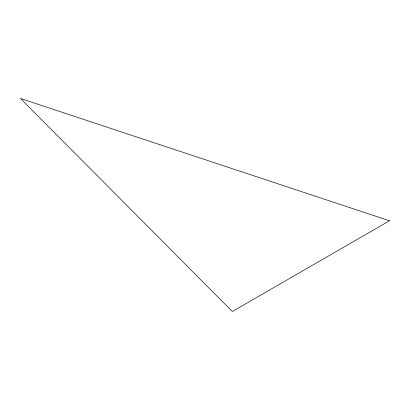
<?xml version="1.0" encoding="UTF-8"?>
<svg xmlns="http://www.w3.org/2000/svg" width="410" height="410" viewBox="0 0 410 410"><rect width="100%" height="100%" fill="white"/><g stroke="black" fill="none" stroke-linecap="round" stroke-linejoin="round"><path stroke-width="0.61" d="M389.5 220.775L232.321 311.518L20.5 98.482L389.5 220.775"/></g></svg>
